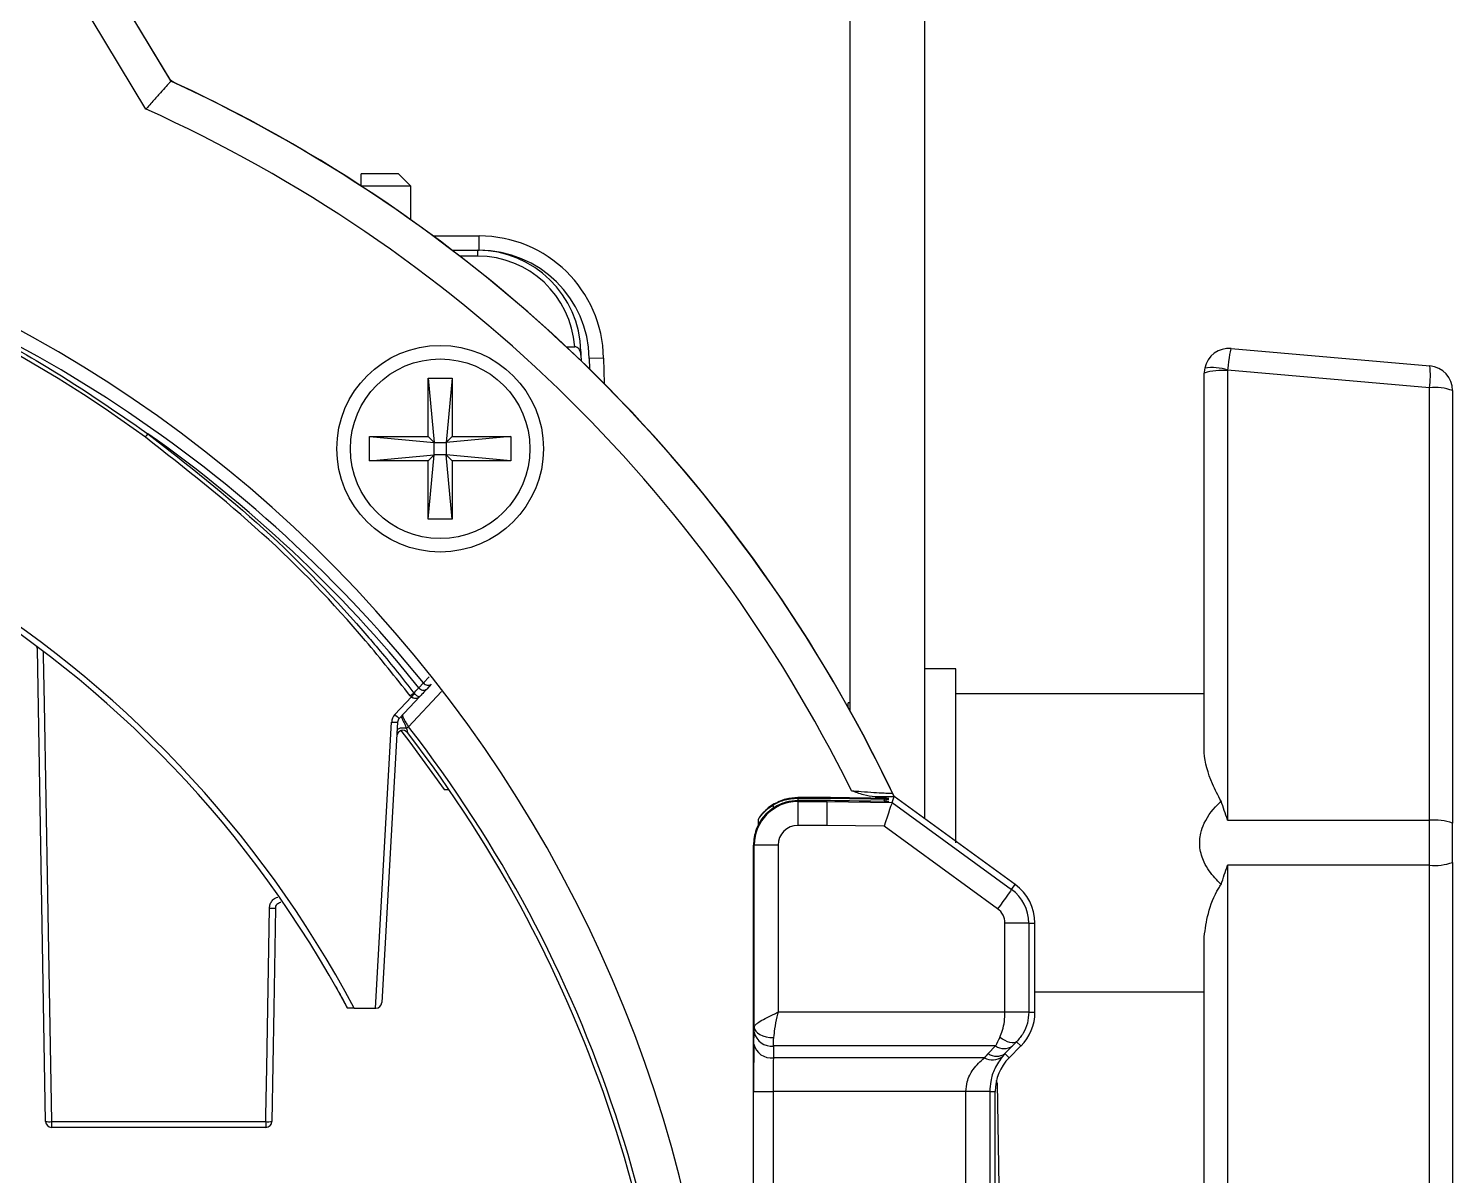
# Model space of a CAD drawing. Extents: x 7 to 135, y 3 to 97.
# Drawn here: x 58.828 to 62.412, y 42.396 to 45.283 of the extents above; entities that cross this region are included whole.
import ezdxf

# ---------------------------------------------------------------- set-up
doc = ezdxf.new("R2010")
doc.units = 0
doc.header["$MEASUREMENT"] = 0
doc.layers.add('OBJECT', color=7, linetype='CONTINUOUS')

msp = doc.modelspace()

# ---------------------------------------------------------------- linework, layer by layer
at = {"layer": 'OBJECT'}
for p, q in [((60.8964, 43.5649), (60.8964, 49.737)), ((61.0844, 43.2935), (61.0844, 49.737)), ((58.9144, 45.5996), (59.1864, 45.1503)), ((59.1868, 45.1504), (58.9208, 45.5897)), ((59.1239, 45.0797), (58.8436, 45.5428)), ((59.1868, 45.1504), (59.1863, 45.1499)), ((59.1863, 45.1499), (59.1867, 45.15)), ((59.1863, 45.1498), (59.1863, 45.1499)), ((59.1864, 45.1503), (59.1868, 45.1504)), ((59.1867, 45.15), (59.1868, 45.1504)), ((59.7596, 44.9167), (59.6654, 44.9167)), ((59.6654, 44.8857), (59.6654, 44.9167)), ((59.7906, 44.8857), (59.7596, 44.9167)), ((59.7906, 44.8857), (59.6654, 44.8857)), ((59.7906, 44.8011), (59.7906, 44.8857)), ((59.8468, 44.7604), (59.9627, 44.7604)), ((59.9627, 44.7244), (59.9627, 44.7604)), ((59.8947, 44.7244), (59.9586, 44.7244)), ((59.9586, 44.7097), (59.9139, 44.7097)), ((59.9586, 44.7244), (59.9586, 44.7097)), ((59.9586, 44.7244), (59.9627, 44.7244)), ((60.1816, 44.4815), (60.203, 44.4815)), ((60.2185, 44.4697), (60.2187, 44.4606)), ((60.2187, 44.4606), (60.219, 44.446)), ((60.2756, 44.4529), (60.2396, 44.4522)), ((60.2396, 44.4522), (60.2401, 44.4256)), ((60.2756, 44.4529), (60.2767, 44.3892)), ((61.8553, 44.4773), (62.3553, 44.4336)), ((61.7874, 43.4696), (61.7874, 44.415)), ((61.8462, 44.4212), (61.8462, 43.2897)), ((62.3542, 44.3784), (61.8464, 44.4228)), ((59.8338, 44.4024), (59.849, 44.2402)), ((59.8338, 44.4024), (59.8948, 44.4024)), ((59.8338, 44.2554), (59.8338, 44.4024)), ((59.8948, 44.4024), (59.8795, 44.2402)), ((59.8948, 44.4024), (59.8948, 44.2554)), ((62.3542, 43.2897), (62.3542, 44.3784)), ((62.4124, 44.3713), (62.4124, 43.2826)), ((59.6868, 44.1944), (59.6868, 44.2554)), ((59.6868, 44.2554), (59.8338, 44.2554)), ((59.6868, 44.2554), (59.849, 44.2402)), ((59.849, 44.2402), (59.8338, 44.2554)), ((59.849, 44.2402), (59.8795, 44.2402)), ((59.849, 44.2097), (59.849, 44.2402)), ((59.8948, 44.2554), (59.8795, 44.2402)), ((60.0418, 44.2554), (59.8795, 44.2402)), ((59.8795, 44.2402), (59.8795, 44.2097)), ((59.8948, 44.2554), (60.0418, 44.2554)), ((60.0418, 44.2554), (60.0418, 44.1944)), ((59.6868, 44.1944), (59.849, 44.2097)), ((59.8338, 44.1944), (59.6868, 44.1944)), ((59.8338, 44.0474), (59.849, 44.2097)), ((59.8338, 44.1944), (59.849, 44.2097)), ((59.8338, 44.0474), (59.8338, 44.1944)), ((59.8795, 44.2097), (59.849, 44.2097)), ((59.8795, 44.2097), (59.8948, 44.1944)), ((59.8948, 44.0474), (59.8795, 44.2097)), ((60.0418, 44.1944), (59.8795, 44.2097)), ((59.8948, 44.1944), (59.8948, 44.0474)), ((60.0418, 44.1944), (59.8948, 44.1944)), ((59.8948, 44.0474), (59.8338, 44.0474)), ((58.8505, 43.7216), (58.8505, 43.7215)), ((58.8713, 42.5317), (58.8505, 43.7215)), ((61.1624, 43.6707), (61.0844, 43.6707)), ((61.1624, 43.2332), (61.1624, 43.6707)), ((59.8109, 43.6233), (59.8222, 43.6354)), ((59.8222, 43.6354), (59.8365, 43.651)), ((59.8418, 43.6321), (59.8306, 43.6201)), ((59.7503, 43.5557), (59.7918, 43.6001)), ((59.8128, 43.601), (59.7612, 43.546)), ((59.8677, 43.6142), (59.7847, 43.5253)), ((59.7918, 43.6001), (59.7891, 43.6031)), ((59.7983, 43.61), (59.7997, 43.6085)), ((60.8964, 43.5852), (60.8914, 43.5852)), ((60.8914, 43.5739), (60.8914, 43.5852)), ((61.7874, 43.6082), (61.1624, 43.6082)), ((59.7016, 42.817), (59.7422, 43.5369)), ((59.7572, 43.5366), (59.7174, 42.8311)), ((59.8745, 43.367), (59.8867, 43.367)), ((60.8372, 43.3469), (60.7643, 43.3468)), ((60.7643, 43.3458), (60.7643, 43.3468)), ((60.7643, 43.3458), (60.8372, 43.3457)), ((60.8372, 43.3394), (60.7643, 43.3393)), ((60.7643, 43.3369), (60.7643, 43.3393)), ((60.7643, 43.3369), (60.8372, 43.3369)), ((60.7643, 43.3369), (60.7643, 43.277)), ((60.8372, 43.3457), (60.8372, 43.3469)), ((60.8372, 43.3369), (60.8372, 43.3394)), ((60.8372, 43.3369), (61.0016, 43.3345)), ((60.9592, 43.3487), (60.9813, 43.3484)), ((60.9813, 43.3484), (60.9863, 43.3482)), ((60.9813, 43.3449), (60.9813, 43.3484)), ((60.9863, 43.3482), (60.9863, 43.3452)), ((60.9863, 43.3429), (60.9863, 43.3377)), ((61.0016, 43.3345), (61.0067, 43.3499)), ((61.0016, 43.3345), (61.3027, 43.1157)), ((61.0056, 43.3488), (61.0067, 43.3499)), ((61.0058, 43.3497), (61.0056, 43.3488)), ((61.0058, 43.3497), (61.0067, 43.3499)), ((61.3118, 43.1282), (61.0067, 43.3499)), ((60.6919, 43.3209), (60.7009, 43.3274)), ((60.6652, 43.2878), (60.6643, 43.2872)), ((60.6643, 43.2872), (60.6643, 43.2748)), ((60.8372, 43.277), (60.7643, 43.277)), ((60.9817, 43.2748), (60.8372, 43.2769)), ((61.2675, 43.0672), (60.9817, 43.2748)), ((61.8462, 43.2897), (62.3542, 43.2897)), ((62.4124, 43.1838), (62.4124, 43.2826)), ((60.6547, 43.2274), (60.6532, 43.2274)), ((60.6532, 39.8864), (60.6532, 43.2274)), ((60.7147, 43.2274), (60.6547, 43.2274)), ((60.6547, 42.769), (60.6547, 43.2274)), ((60.7147, 43.2274), (60.7147, 42.8066)), ((62.3542, 43.1768), (61.8462, 43.1768)), ((61.8462, 43.1768), (61.8462, 42.0571)), ((62.3542, 42.0881), (62.3542, 43.1768)), ((62.4124, 43.1838), (62.4124, 42.0952)), ((61.3027, 43.1157), (61.3118, 43.1282)), ((61.2858, 42.8066), (61.2858, 43.0312)), ((61.3458, 43.0312), (61.2858, 43.0312)), ((61.3458, 43.0312), (61.3458, 42.8066)), ((61.3458, 43.0312), (61.3613, 43.0312)), ((61.3613, 42.8066), (61.3613, 43.0312)), ((61.7874, 42.0644), (61.7874, 42.9969)), ((61.3613, 42.8582), (61.7874, 42.8582)), ((59.6477, 42.817), (59.7016, 42.817)), ((59.7024, 42.817), (59.7016, 42.817)), ((61.2858, 42.8066), (60.7147, 42.8066)), ((61.3458, 42.8066), (61.2858, 42.8066)), ((61.3458, 42.8066), (61.3613, 42.8066)), ((60.654, 42.7267), (60.6546, 42.7564)), ((61.3153, 42.7326), (61.3261, 42.7218)), ((60.7036, 42.7218), (60.703, 42.6921)), ((61.234, 42.6921), (60.703, 42.6921)), ((61.2623, 42.7218), (60.7036, 42.7218)), ((61.2435, 42.7025), (61.2623, 42.7218)), ((61.2859, 42.7025), (61.2794, 42.6953)), ((61.3047, 42.7218), (61.2859, 42.7025)), ((61.2859, 42.7025), (61.2964, 42.6921)), ((61.2964, 42.6921), (61.3261, 42.7218)), ((61.2659, 42.6281), (61.2733, 42.2054)), ((60.6532, 40.5066), (60.6532, 42.6072)), ((60.6532, 42.6072), (60.7022, 42.6072)), ((61.1876, 42.6072), (60.7022, 42.6072)), ((60.7022, 42.6072), (60.7022, 40.5066)), ((61.2475, 42.6072), (61.1876, 42.6072)), ((61.1876, 40.5066), (61.1876, 42.6072)), ((61.2475, 42.6072), (61.2613, 42.6072)), ((61.2475, 42.6072), (61.2475, 42.2094)), ((61.2613, 42.216), (61.2613, 42.6072)), ((59.4258, 42.517), (58.8863, 42.517))]:
    msp.add_line(p, q, dxfattribs=at)
at = {"layer": 'OBJECT', "flags": 128}
for points in [[(58.8653, 43.7136), (58.8655, 43.7035), (58.8676, 43.5836), (58.876, 43.104), (58.8859, 42.5315)], [(59.756, 43.5156), (59.7567, 43.5177), (59.7584, 43.5196), (59.7609, 43.5212), (59.7642, 43.5223), (59.7679, 43.5229), (59.7719, 43.5229), (59.7758, 43.5223), (59.7794, 43.5212)], [(59.7656, 43.5156), (59.7881, 43.4862), (59.8745, 43.367)], [(59.7794, 43.5212), (59.78, 43.5216), (59.7806, 43.5221), (59.7812, 43.5226), (59.7818, 43.5231), (59.7825, 43.5236), (59.7832, 43.5242), (59.784, 43.5248), (59.7847, 43.5253)], [(61.0016, 43.3345), (61.0011, 43.3332), (61, 43.3297), (60.9981, 43.3241), (60.9956, 43.3167), (60.9926, 43.3077), (60.9892, 43.2974), (60.9855, 43.2863), (60.9817, 43.2748)], [(61.3027, 43.1157), (61.3019, 43.1146), (61.2999, 43.1118), (61.2966, 43.1073), (61.2922, 43.1012), (61.2869, 43.0939), (61.2808, 43.0856), (61.2743, 43.0766), (61.2675, 43.0672)], [(59.4253, 42.5315), (59.4256, 42.547), (59.4277, 42.6669), (59.4347, 43.0687)], [(59.4502, 43.069), (59.4458, 42.8167), (59.4408, 42.5317)], [(60.6547, 42.769), (60.6558, 42.7639), (60.6587, 42.7591), (60.6632, 42.7546), (60.6693, 42.7507), (60.6767, 42.7475), (60.6851, 42.7451), (60.6943, 42.7435), (60.7037, 42.743)], [(61.3153, 42.7326), (61.3122, 42.7306), (61.3083, 42.7296), (61.3037, 42.7296), (61.2983, 42.7306), (61.2925, 42.7325), (61.2862, 42.7353), (61.2796, 42.739), (61.2729, 42.7434)], [(61.2631, 42.6281), (61.2636, 42.6281), (61.2653, 42.6281), (61.2659, 42.6281)]]:
    msp.add_lwpolyline(points, dxfattribs=at)
at = {"layer": 'OBJECT'}
for radius in [0.26, 0.226]:
    msp.add_circle((59.8643, 44.2249), radius, dxfattribs=at)
for centre, radius, start, end in [((57.6223, 41.7489), 3.7436, 25.4554, 65.2986), ((57.6223, 41.7489), 3.744, 25.3165, 65.0217), ((57.6223, 41.7489), 3.6536, 26.2403, 65.7322), ((57.1963, 41.5569), 3.375, 98.3863, 0), ((57.1963, 41.5569), 3.375, 0, 81.5866), ((57.1964, 41.517), 3.3738, 38.8946, 75.4989), ((59.9627, 44.4474), 0.313, 1, 90), ((59.9586, 44.4644), 0.26, 1.1611, 90), ((59.9586, 44.4647), 0.245, 3.9459, 90), ((59.9627, 44.4474), 0.277, 1, 90), ((60.2174, 44.4621), 0.00767, 81.1754, 92.4773), ((61.8499, 44.415), 0.0625, 85, 168.19), ((61.8499, 44.415), 0.0625, 168.19, 180), ((61.8309, 44.2839), 0.1382, 83.6687, 108.3833), ((61.8071, 44.3066), 0.1227, 71.3497, 98.65), ((61.8537, 44.4212), 0.0075, 168.19, 180), ((62.1342, 44.4103), 0.2224, 351.7396, 6.0042), ((62.3499, 44.3713), 0.0625, 0, 85), ((62.3679, 44.2477), 0.1313, 70.1947, 95.9623), ((57.1964, 41.5165), 2.775, 27.9472, 151.7139), ((57.1964, 41.517), 2.76, 28.1002, 151.7139), ((59.5375, 43.9507), 0.5142, 142.6552, 143.8501), ((57.1964, 41.517), 3.3575, 38.8555, 54.8624), ((58.8405, 43.7214), 0.01, 1.0161, 53.2818), ((58.8405, 43.7214), 0.01, 1, 53.2825), ((59.8223, 43.6313), 0.014, 215.0835, 306.1052), ((59.8336, 43.6434), 0.0139, 215.1065, 306.111), ((60.0089, 43.3189), 0.3593, 125.8728, 127.7196), ((60.1054, 43.3147), 0.424, 136.1409, 137.6922), ((59.7722, 43.5352), 0.03, 136.9161, 176.7705), ((59.8506, 43.6576), 0.143, 225.4764, 231.3478), ((59.752, 43.6443), 0.1078, 264.7871, 272.7534), ((59.7703, 43.5013), 0.015, 37.63, 176.7705), ((59.7722, 43.5357), 0.015, 136.9161, 176.7705), ((57.1964, 41.517), 3.2761, 358.8645, 37.8084), ((57.1964, 41.517), 3.265, 358.8645, 37.63), ((60.7643, 43.2274), 0.1095, 90, 180), ((60.8301, 43.3404), 0.066, 175.3566, 180.811), ((61.3284, 43.3348), 0.347, 178.5739, 179.5507), ((60.7701, 43.3649), 0.0788, 208.4542, 213.1141), ((60.7643, 43.2274), 0.0495, 90, 180), ((62.3679, 43.1591), 0.1313, 70.1947, 95.9623), ((62.3679, 43.3074), 0.1313, 264.0377, 289.8053), ((61.2413, 43.0312), 0.12, 0, 54), ((61.2413, 43.0312), 0.1045, 0, 54), ((59.4405, 43.1793), 0.1107, 266.9557, 274.9796), ((61.2413, 43.0312), 0.0445, 0, 54), ((59.7024, 42.832), 0.015, 270, 356.7705), ((61.2413, 42.8066), 0.12, 315, 0), ((60.6974, 42.7361), 0.0444, 192.2388, 277.2243), ((60.698, 42.7658), 0.0444, 192.2383, 277.2247), ((61.2544, 42.7267), 0.0402, 239.5669, 308.4878), ((61.2647, 42.7342), 0.0381, 236.1573, 303.8602), ((61.3813, 42.6072), 0.12, 135, 180), ((61.2835, 42.7534), 0.0381, 236.1578, 303.8597), ((61.2359, 42.6276), 0.03, 1, 16.0206), ((58.8805, 42.6372), 0.1059, 265.0026, 272.9541), ((58.8863, 42.532), 0.015, 181, 270), ((59.0551, 42.5279), 0.1692, 178.8008, 183.7065), ((59.535, 42.5279), 0.1098, 178.1547, 185.7214), ((59.4312, 42.642), 0.1107, 266.9567, 274.9801), ((59.4258, 42.532), 0.015, 270, 359)]:
    msp.add_arc(centre, radius, start, end, dxfattribs=at)
for centre, major_axis, ratio, start_param, end_param in [((59.1864, 44.9764), (0, 0.1738), 0.009038, 0.002521, 0.070969), ((57.1964, 41.6201), (0, 3.2635), 0.999506, 5.651583, 6.022096), ((60.2037, 44.4606), (-0.0009, 0.0209), 0.717109, 4.683179, 5.135104), ((61.8499, 44.415), (0.0054, 0.0623), 0.067136, 0, 1.451939), ((61.8539, 43.3322), (1.0167, -0.0147), 0.000257, 2.602388, 3.141594), ((61.8539, 43.3304), (1.0167, -0.0153), 0.000257, 3.141595, 3.680822), ((61.8539, 43.3247), (1.0167, -0.0147), 0.000257, 2.602282, 3.141594), ((62.3499, 43.2332), (0, 0.5), 0.008776, 4.59922, 4.825558), ((60.6537, 42.8066), (0, 0.071), 0.017455, 3.926991, 4.153367), ((60.6561, 42.6072), (0, 0.169), 0.017455, 0.785398, 1.570796), ((60.7027, 42.8066), (0, 0.12), 0.010328, 3.926991, 4.153367), ((61.3057, 42.8066), (0.06, 0.12), 0.009874, 2.130562, 2.361132), ((61.3482, 42.7642), (0.06, 0.06), 0.012341, 2.137968, 2.368538), ((60.7051, 42.6072), (0, 0.12), 0.024583, 0.785398, 1.570796), ((61.3813, 42.5681), (0, 0.1925), 0.999848, 0.797818, 0.871285)]:
    msp.add_ellipse(centre, major_axis=major_axis, ratio=ratio, start_param=start_param, end_param=end_param, dxfattribs=at)
for points, knots in [([(59.1863, 45.1498), (59.1852, 45.1486), (59.1829, 45.146), (59.172, 45.1338), (59.1561, 45.1159), (59.1392, 45.0969), (59.1282, 45.0845), (59.124, 45.0798), (59.1239, 45.0797)], [0, 0, 0, 0, 0.198898, 0.413942, 0.633705, 0.862959, 0.996334, 1, 1, 1, 1]), ([(59.1849, 45.1535), (59.1866, 45.1522), (59.1891, 45.1504), (59.1951, 45.1468), (59.1994, 45.1446), (59.2015, 45.1435), (59.2025, 45.1431), (59.203, 45.1428), (59.2033, 45.1427)], [0, 0, 0, 0, 0.634943, 0.902022, 0.969697, 0.985292, 0.99365, 1, 1, 1, 1]), ([(58.0411, 44.7833), (58.1118, 44.7629), (58.2531, 44.7222), (58.4606, 44.6427), (58.6636, 44.5495), (58.8902, 44.4272), (59.0403, 44.3236), (59.1287, 44.2626)], [0, 0, 0, 0, 0.181891, 0.363782, 0.54909, 0.734399, 1, 1, 1, 1]), ([(60.217, 44.4698), (60.2159, 44.4723), (60.2141, 44.476), (60.2098, 44.4796), (60.2064, 44.4812), (60.204, 44.4814), (60.203, 44.4815)], [0, 0, 0, 0, 0.45219, 0.67395, 0.857732, 1, 1, 1, 1]), ([(59.7891, 43.6031), (59.7519, 43.6496), (59.6368, 43.794), (59.4205, 44.0198), (59.2221, 44.1756), (59.1223, 44.254)], [0, 0, 0, 0, 0.191049, 0.5928722, 1, 1, 1, 1]), ([(59.1287, 44.2626), (59.2278, 44.1852), (59.4272, 44.0293), (59.6121, 43.8347), (59.7334, 43.6924), (59.7704, 43.6455), (59.7983, 43.61)], [0, 0, 0, 0, 0.401806, 0.808923, 0.855596, 1, 1, 1, 1]), ([(59.7983, 43.61), (59.8016, 43.6135), (59.8057, 43.6178), (59.8101, 43.6224), (59.8109, 43.6233)], [0, 0, 0, 0, 0.801666, 1, 1, 1, 1]), ([(59.8128, 43.601), (59.8127, 43.601), (59.8117, 43.5999), (59.8093, 43.598), (59.8051, 43.5963), (59.8004, 43.5961), (59.7969, 43.597), (59.7941, 43.5983), (59.7928, 43.5993), (59.7918, 43.6001)], [0, 0, 0, 0, 0.008563, 0.218665, 0.450898, 0.651037, 0.830034, 0.863983, 1, 1, 1, 1]), ([(59.7997, 43.6085), (59.8006, 43.6076), (59.8018, 43.6066), (59.8041, 43.6047), (59.8067, 43.6028), (59.8096, 43.6012), (59.8117, 43.6006), (59.8125, 43.6008), (59.8127, 43.601), (59.8128, 43.601)], [0, 0, 0, 0, 0.136699, 0.170716, 0.349666, 0.549071, 0.780792, 0.991387, 1, 1, 1, 1]), ([(59.8306, 43.6201), (59.8271, 43.6164), (59.8209, 43.6097), (59.8153, 43.6037), (59.8128, 43.601)], [0, 0, 0, 0, 0.550503, 1, 1, 1, 1]), ([(59.7666, 43.5491), (59.7667, 43.5489), (59.7673, 43.5477), (59.7707, 43.5407), (59.7749, 43.5318), (59.778, 43.5247), (59.7789, 43.5224), (59.7794, 43.5212)], [0, 0, 0, 0, 0.050485, 0.399946, 0.817251, 0.898077, 1, 1, 1, 1]), ([(59.7694, 43.5547), (59.7693, 43.5543), (59.769, 43.5534), (59.7706, 43.5491), (59.7741, 43.5424), (59.7789, 43.5342), (59.7828, 43.5283), (59.7847, 43.5253)], [0, 0, 0, 0, 0.154599, 0.375898, 0.59063, 0.79679, 1, 1, 1, 1]), ([(59.7794, 43.5212), (59.78, 43.519), (59.7809, 43.5154), (59.7818, 43.5119), (59.7821, 43.5106), (59.7821, 43.5105), (59.7821, 43.5105)], [0, 0, 0, 0, 0.46898, 0.752893, 0.897061, 1, 1, 1, 1]), ([(61.83, 43.338), (61.8223, 43.3523), (61.8004, 43.3931), (61.7882, 43.4389), (61.7874, 43.4664), (61.7874, 43.4696)], [0, 0, 0, 0, 0.324578, 0.922744, 1, 1, 1, 1]), ([(60.7009, 43.3274), (60.7098, 43.3322), (60.7295, 43.343), (60.752, 43.3448), (60.7643, 43.3458)], [0, 0, 0, 0, 0.4536274, 1, 1, 1, 1]), ([(60.7643, 43.3468), (60.7541, 43.3462), (60.7317, 43.3447), (60.7118, 43.3343), (60.701, 43.3287)], [0, 0, 0, 0, 0.454597, 1, 1, 1, 1]), ([(60.7643, 43.3393), (60.7541, 43.3386), (60.7329, 43.3371), (60.7141, 43.3271), (60.7043, 43.3219)], [0, 0, 0, 0, 0.480227, 1, 1, 1, 1]), ([(60.8372, 43.3369), (60.8372, 43.3359), (60.8373, 43.3339), (60.8373, 43.32), (60.8373, 43.3003), (60.8372, 43.2847), (60.8372, 43.277)], [0, 0, 0, 0, 0.249996, 0.500006, 0.750006, 1, 1, 1, 1]), ([(60.9592, 43.3487), (60.9493, 43.35), (60.9289, 43.3527), (60.9096, 43.3605), (60.8995, 43.3643), (60.8994, 43.3643)], [0, 0, 0, 0, 0.479289, 0.993061, 1, 1, 1, 1]), ([(60.8994, 43.3643), (60.9076, 43.3637), (60.9271, 43.3621), (60.9563, 43.36), (60.9816, 43.3585), (60.9976, 43.3577), (61.0019, 43.3577), (61.0024, 43.3579), (61.0024, 43.3579), (61.0025, 43.3579)], [0, 0, 0, 0, 0.164708, 0.3897664, 0.6131803, 0.797004, 0.9764459, 0.9795922, 1, 1, 1, 1]), ([(61.0056, 43.3488), (61.0014, 43.3488), (60.9901, 43.3486), (60.9712, 43.3486), (60.9592, 43.3487)], [0, 0, 0, 0, 0.3655701, 1, 1, 1, 1]), ([(60.9863, 43.3452), (60.9875, 43.3452), (60.9898, 43.3452), (60.9923, 43.3451), (60.9934, 43.345), (60.9932, 43.3449), (60.9916, 43.3449), (60.9888, 43.3448), (60.9853, 43.3449), (60.9827, 43.3449), (60.9815, 43.3449)], [0, 0, 0, 0, 0.127098, 0.254207, 0.381227, 0.508229, 0.635163, 0.762171, 0.88923, 1, 1, 1, 1]), ([(60.9815, 43.3434), (60.9829, 43.3434), (60.9856, 43.3434), (60.9892, 43.3433), (60.9919, 43.3432), (60.9933, 43.3431), (60.9934, 43.343), (60.992, 43.3429), (60.9895, 43.3429), (60.9873, 43.3429), (60.9863, 43.3429)], [0, 0, 0, 0, 0.127205, 0.254389, 0.381573, 0.508646, 0.635618, 0.762539, 0.889522, 1, 1, 1, 1]), ([(60.9863, 43.3377), (60.9875, 43.3377), (60.9898, 43.3377), (60.9923, 43.3376), (60.9934, 43.3375), (60.9932, 43.3374), (60.9916, 43.3374), (60.9888, 43.3373), (60.9853, 43.3374), (60.9827, 43.3374), (60.9815, 43.3374)], [0, 0, 0, 0, 0.127104, 0.254165, 0.381205, 0.508229, 0.635177, 0.762152, 0.889216, 1, 1, 1, 1]), ([(61.0025, 43.3579), (61.0025, 43.3579), (61.0041, 43.3542), (61.0049, 43.3519), (61.0058, 43.3497)], [0, 0, 0, 0, 0.012026, 1, 1, 1, 1]), ([(61.83, 43.1285), (61.8193, 43.1394), (61.8028, 43.1562), (61.7846, 43.1875), (61.7745, 43.2198), (61.7765, 43.2543), (61.7913, 43.2956), (61.8121, 43.3213), (61.8292, 43.3372), (61.83, 43.338)], [0, 0, 0, 0, 0.1904566, 0.2931938, 0.4466015, 0.600717, 0.707922, 0.9855313, 1, 1, 1, 1]), ([(61.8462, 43.2897), (61.8461, 43.29), (61.8407, 43.3062), (61.8353, 43.3222), (61.83, 43.338)], [0, 0, 0, 0, 0.017279, 1, 1, 1, 1]), ([(60.7043, 43.3219), (60.6972, 43.3166), (60.6813, 43.3049), (60.6625, 43.2775), (60.6544, 43.2513), (60.6532, 43.2334), (60.6532, 43.2285), (60.6532, 43.2275), (60.6532, 43.2274)], [0, 0, 0, 0, 0.216237, 0.4848889, 0.8577058, 0.9736092, 0.9965692, 1, 1, 1, 1]), ([(60.6822, 43.3135), (60.68, 43.3115), (60.6745, 43.3064), (60.6696, 43.2997), (60.6672, 43.2963), (60.6664, 43.2949), (60.6657, 43.2937), (60.6649, 43.2918), (60.6643, 43.2895), (60.6644, 43.2878), (60.6645, 43.2872)], [0, 0, 0, 0, 0.227328, 0.567597, 0.749202, 0.797456, 0.835675, 0.881692, 0.951436, 1, 1, 1, 1]), ([(60.701, 43.3287), (60.696, 43.3254), (60.6889, 43.3206), (60.682, 43.3134), (60.6753, 43.3073), (60.6707, 43.3011), (60.6676, 43.2969), (60.6668, 43.2954), (60.6675, 43.2963), (60.6692, 43.2984), (60.6701, 43.2996)], [0, 0, 0, 0, 0.23543, 0.336627, 0.453579, 0.624248, 0.730701, 0.814262, 0.897755, 1, 1, 1, 1]), ([(60.702, 43.328), (60.6975, 43.325), (60.6876, 43.3183), (60.6773, 43.3082), (60.6711, 43.3009), (60.6688, 43.2979), (60.668, 43.297), (60.6681, 43.2971), (60.6681, 43.2971)], [0, 0, 0, 0, 0.286259, 0.635989, 0.81752, 0.939994, 0.991244, 1, 1, 1, 1]), ([(61.83, 43.1285), (61.8353, 43.1443), (61.8407, 43.1603), (61.8461, 43.1765), (61.8462, 43.1768)], [0, 0, 0, 0, 0.982721, 1, 1, 1, 1]), ([(61.7874, 42.9969), (61.79, 43.016), (61.7953, 43.0551), (61.8127, 43.1025), (61.828, 43.1255), (61.83, 43.1285)], [0, 0, 0, 0, 0.454626, 0.927987, 1, 1, 1, 1]), ([(59.4347, 43.0687), (59.4351, 43.0721), (59.4358, 43.0789), (59.4412, 43.0877), (59.4479, 43.0939), (59.4533, 43.0957), (59.4554, 43.0964)], [0, 0, 0, 0, 0.27299, 0.545949, 0.819027, 1, 1, 1, 1]), ([(59.4502, 43.069), (59.4504, 43.0707), (59.4507, 43.0741), (59.4534, 43.0785), (59.4573, 43.0818), (59.4609, 43.0835), (59.4631, 43.0835), (59.4635, 43.0835)], [0, 0, 0, 0, 0.233521, 0.467225, 0.701113, 0.934906, 1, 1, 1, 1]), ([(59.6014, 42.871), (59.605, 42.8645), (59.6131, 42.8502), (59.6227, 42.8325), (59.6288, 42.8212), (59.6306, 42.8178), (59.631, 42.817)], [0, 0, 0, 0, 0.3377773, 0.7405212, 0.9332834, 1, 1, 1, 1]), ([(59.6477, 42.817), (59.6456, 42.817), (59.6415, 42.817), (59.636, 42.817), (59.6324, 42.817), (59.6311, 42.817), (59.631, 42.817), (59.631, 42.817)], [0, 0, 0, 0, 0.253483, 0.507666, 0.740614, 0.943784, 1, 1, 1, 1]), ([(60.6547, 42.769), (60.6556, 42.7712), (60.6571, 42.7751), (60.6671, 42.7826), (60.6819, 42.791), (60.6973, 42.7985), (60.7083, 42.8036), (60.7124, 42.8055), (60.7146, 42.8066), (60.7147, 42.8066)], [0, 0, 0, 0, 0.220983, 0.393625, 0.629568, 0.865289, 0.927329, 0.996391, 1, 1, 1, 1]), ([(60.7147, 42.8066), (60.7147, 42.8065), (60.7147, 42.8063), (60.7146, 42.806), (60.7145, 42.8055), (60.7142, 42.8041), (60.7133, 42.8006), (60.7103, 42.7872), (60.7055, 42.7667), (60.7043, 42.7502), (60.7037, 42.743)], [0, 0, 0, 0, 0.006412, 0.007947, 0.012357, 0.029422, 0.070263, 0.170739, 0.638607, 1, 1, 1, 1]), ([(61.2729, 42.7434), (61.2753, 42.7493), (61.2805, 42.7616), (61.2849, 42.7833), (61.2855, 42.7988), (61.2858, 42.8066)], [0, 0, 0, 0, 0.3145614, 0.6578868, 1, 1, 1, 1]), ([(61.3458, 42.8066), (61.3451, 42.7975), (61.3436, 42.779), (61.3328, 42.7531), (61.3211, 42.7394), (61.3153, 42.7326)], [0, 0, 0, 0, 0.332128, 0.672453, 1, 1, 1, 1]), ([(61.1876, 42.6072), (61.1883, 42.6155), (61.1901, 42.6358), (61.2064, 42.667), (61.224, 42.683), (61.234, 42.6921)], [0, 0, 0, 0, 0.233282, 0.565459, 1, 1, 1, 1]), ([(61.2794, 42.6953), (61.2726, 42.6859), (61.2606, 42.6694), (61.2493, 42.6368), (61.2481, 42.6158), (61.2475, 42.6072)], [0, 0, 0, 0, 0.438184, 0.768764, 1, 1, 1, 1]), ([(58.8859, 42.5315), (58.8911, 42.5315), (58.9361, 42.5315), (59.1159, 42.5315), (59.2906, 42.5315), (59.4253, 42.5315)], [0, 0, 0, 0, 0.0283958, 0.2508087, 1, 1, 1, 1])]:
    msp.add_open_spline(points, degree=3, knots=knots, dxfattribs=at)

doc.saveas('drawing.dxf')
